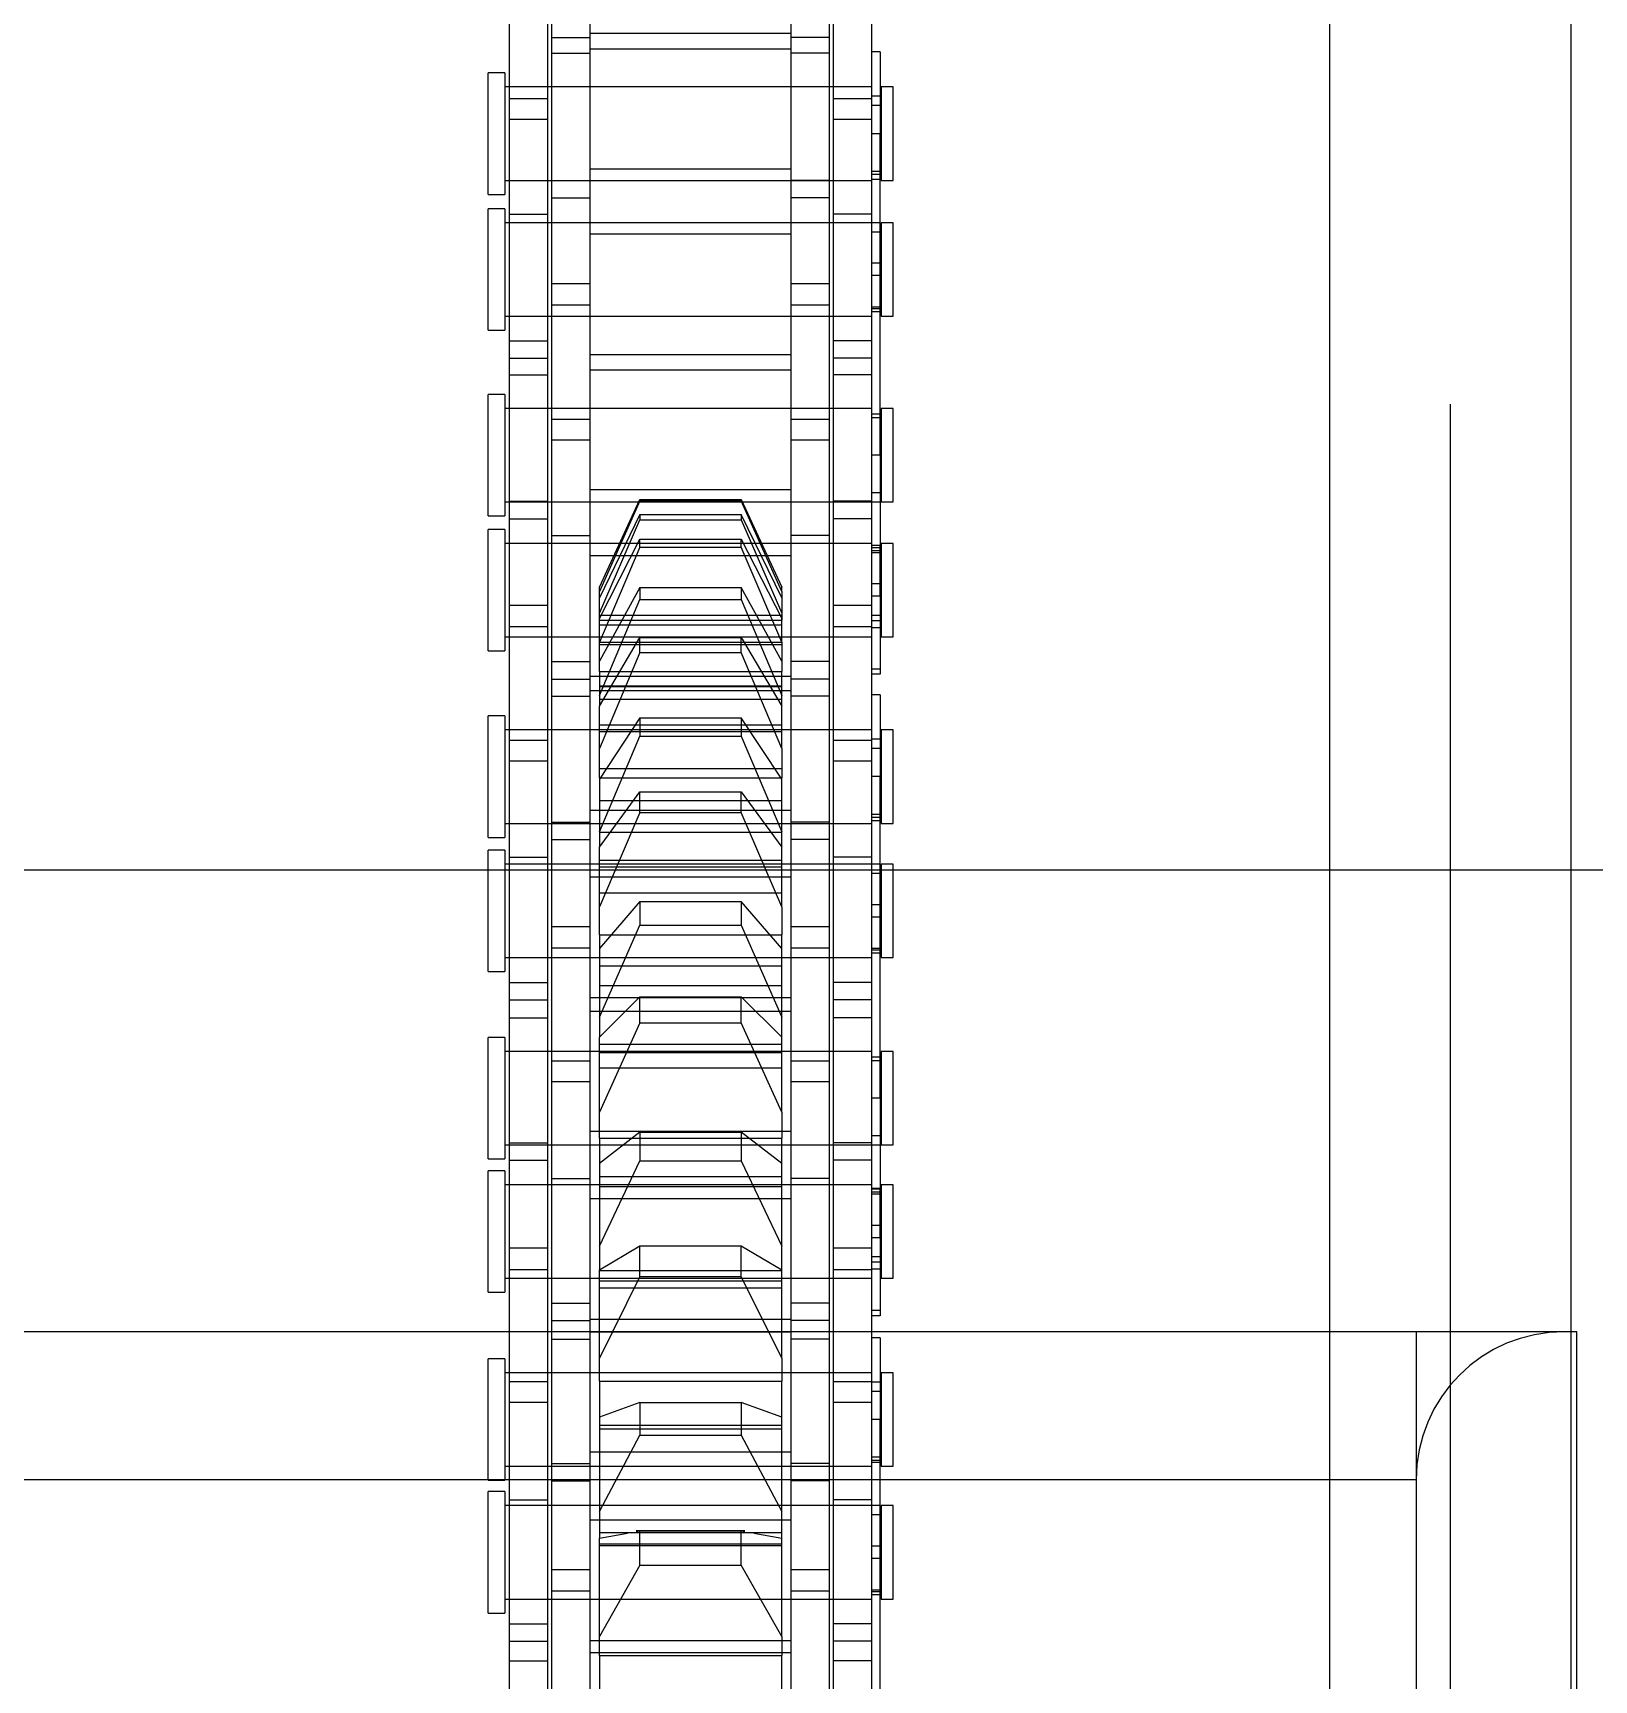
# Model space of a CAD drawing. Header units: metres. Extents: x 0 to 63075, y 0 to 44550.
# Drawn here: x 14186.2 to 14247.8, y 24669.8 to 24734.8 of the extents above; entities that cross this region are included whole.
import ezdxf

# ---------------------------------------------------------------- set-up
doc = ezdxf.new("R2010")
doc.units = ezdxf.units.M
doc.header["$LTSCALE"] = 75
doc.linetypes.add('HIDDEN2', pattern=[4.7625, 3.175, -1.5875])
for name, color, linetype in [('SDM', 7, 'Continuous'), ('SL4', 4, 'Continuous'), ('ST1', 7, 'HIDDEN2')]:
    doc.layers.add(name, color=color, linetype=linetype)

# ---------------------------------------------------------------- blocks, each defined once
blk = doc.blocks.new('A$Ca53c419a')
at = {"layer": 'SL4'}
for p, q in [((215, 215.76), (1004.763, 215.76)), ((1004.763, 206.235), (54.76, 206.235))]:
    blk.add_line(p, q, dxfattribs=at)
at = {"layer": 'ST1'}
for p, q in [((247.9, 212.35), (247.9, 489.65)), ((253.75, 206), (253.75, 281.235)), ((272, 281.235), (272, 167.135)), ((242.635, 249), (247.432, 249)), ((242.635, 249), (242.635, 248.341)), ((247.432, 248.341), (247.432, 249)), ((247.879, 249), (252.676, 249)), ((247.879, 249), (247.879, 248.341)), ((252.676, 248.341), (252.676, 249)), ((255.305, 249), (260.102, 249)), ((255.305, 249), (255.305, 248.341)), ((260.102, 248.341), (260.102, 249)), ((260.579, 249), (265.376, 249)), ((260.579, 249), (260.579, 248.341)), ((265.376, 248.341), (265.376, 249)), ((267.975, 249), (272.772, 249)), ((267.975, 249), (267.975, 248.341)), ((272.772, 248.341), (272.772, 249)), ((273.279, 249), (278.076, 249)), ((273.279, 249), (273.279, 248.341)), ((278.076, 248.341), (278.076, 249)), ((280.645, 249), (285.442, 249)), ((280.645, 249), (280.645, 248.341)), ((285.442, 248.341), (285.442, 249)), ((285.979, 249), (290.776, 249)), ((285.979, 249), (285.979, 248.341)), ((290.776, 248.341), (290.776, 249)), ((293.315, 249), (298.112, 249)), ((293.315, 249), (293.315, 248.341)), ((298.112, 248.341), (298.112, 249)), ((298.679, 249), (303.476, 249)), ((298.679, 249), (298.679, 248.341)), ((303.476, 248.341), (303.476, 249)), ((231.657, 248.157), (240.752, 248.157)), ((240.752, 248.157), (240.752, 246.637)), ((240.752, 248.157), (247.102, 248.157)), ((241.523, 248.157), (241.523, 246.637)), ((242.209, 248.157), (242.209, 246.637)), ((247.432, 248.341), (242.635, 248.341)), ((243.189, 248.341), (243.189, 233.843)), ((243.189, 248.157), (243.189, 246.637)), ((246.879, 233.843), (246.879, 248.341)), ((246.879, 246.637), (246.879, 248.157)), ((247.102, 248.157), (247.102, 246.637)), ((247.102, 248.157), (256.197, 248.157)), ((252.676, 248.341), (247.879, 248.341)), ((248.432, 248.341), (248.432, 233.843)), ((248.432, 248.157), (248.432, 246.637)), ((250.954, 246.637), (250.954, 248.157)), ((251.784, 248.157), (251.784, 246.637)), ((252.122, 233.843), (252.122, 248.341)), ((252.122, 246.637), (252.122, 248.157)), ((260.102, 248.341), (255.305, 248.341)), ((255.859, 248.341), (255.859, 233.843)), ((255.859, 248.157), (255.859, 246.637)), ((256.197, 248.157), (257.057, 248.157)), ((256.197, 246.637), (256.197, 248.157)), ((257.057, 248.157), (266.152, 248.157)), ((257.057, 248.157), (257.057, 246.637)), ((259.549, 233.843), (259.549, 248.341)), ((259.549, 246.637), (259.549, 248.157)), ((260.528, 248.157), (260.528, 246.637)), ((265.376, 248.341), (260.579, 248.341)), ((261.132, 248.341), (261.132, 233.843)), ((261.132, 248.157), (261.132, 246.637)), ((261.214, 248.157), (261.214, 246.637)), ((264.822, 233.843), (264.822, 248.341)), ((264.822, 246.637), (264.822, 248.157)), ((266.152, 248.157), (266.152, 246.637)), ((266.152, 248.157), (272.502, 248.157)), ((266.863, 248.157), (266.863, 246.637)), ((267.549, 248.157), (267.549, 246.637)), ((272.772, 248.341), (267.975, 248.341)), ((268.529, 248.341), (268.529, 233.843)), ((268.529, 248.157), (268.529, 246.637)), ((272.219, 233.843), (272.219, 248.341)), ((272.219, 246.637), (272.219, 248.157)), ((272.502, 248.157), (272.502, 246.637)), ((272.502, 248.157), (281.597, 248.157)), ((278.076, 248.341), (273.279, 248.341)), ((273.832, 248.341), (273.832, 233.843)), ((273.832, 248.157), (273.832, 246.637)), ((276.294, 246.637), (276.294, 248.157)), ((277.124, 248.157), (277.124, 246.637)), ((277.522, 233.843), (277.522, 248.341)), ((277.522, 246.637), (277.522, 248.157)), ((285.442, 248.341), (280.645, 248.341)), ((281.199, 248.341), (281.199, 233.843)), ((281.199, 248.157), (281.199, 246.637)), ((281.597, 248.157), (282.457, 248.157)), ((281.597, 246.637), (281.597, 248.157)), ((282.457, 248.157), (291.552, 248.157)), ((282.457, 248.157), (282.457, 246.637)), ((284.889, 233.843), (284.889, 248.341)), ((284.889, 246.637), (284.889, 248.157)), ((285.868, 248.157), (285.868, 246.637)), ((290.776, 248.341), (285.979, 248.341)), ((286.532, 248.341), (286.532, 233.843)), ((286.532, 248.157), (286.532, 246.637)), ((286.554, 248.157), (286.554, 246.637)), ((290.222, 233.843), (290.222, 248.341)), ((290.222, 246.637), (290.222, 248.157)), ((291.552, 248.157), (291.552, 246.637)), ((291.552, 248.157), (297.902, 248.157)), ((292.203, 248.157), (292.203, 246.637)), ((292.889, 248.157), (292.889, 246.637)), ((298.112, 248.341), (293.315, 248.341)), ((293.869, 248.341), (293.869, 233.843)), ((293.869, 248.157), (293.869, 246.637)), ((297.559, 233.843), (297.559, 248.341)), ((297.559, 246.637), (297.559, 248.157)), ((297.902, 248.157), (297.902, 246.637)), ((297.902, 248.157), (306.997, 248.157)), ((303.476, 248.341), (298.679, 248.341)), ((299.232, 248.341), (299.232, 233.843)), ((299.232, 248.157), (299.232, 246.637)), ((301.634, 246.637), (301.634, 248.157)), ((302.464, 248.157), (302.464, 246.637)), ((302.922, 233.843), (302.922, 248.341)), ((302.922, 246.637), (302.922, 248.157)), ((231.657, 246.637), (240.752, 246.637)), ((240.752, 246.637), (247.102, 246.637)), ((247.102, 246.637), (256.197, 246.637)), ((256.197, 246.637), (257.057, 246.637)), ((257.057, 246.637), (266.152, 246.637)), ((266.152, 246.637), (272.502, 246.637)), ((272.502, 246.637), (281.597, 246.637)), ((281.597, 246.637), (282.457, 246.637)), ((282.457, 246.637), (291.552, 246.637)), ((291.552, 246.637), (297.902, 246.637)), ((297.902, 246.637), (306.997, 246.637)), ((234.402, 246.485), (243.497, 246.485)), ((243.189, 246.485), (243.189, 244.965)), ((243.497, 246.485), (244.357, 246.485)), ((243.497, 244.965), (243.497, 246.485)), ((244.357, 246.485), (253.452, 246.485)), ((244.357, 246.485), (244.357, 244.965)), ((246.879, 244.965), (246.879, 246.485)), ((247.858, 246.485), (247.858, 244.965)), ((248.432, 246.485), (248.432, 244.965)), ((248.544, 246.485), (248.544, 244.965)), ((252.122, 244.965), (252.122, 246.485)), ((253.452, 246.485), (253.452, 244.965)), ((253.452, 246.485), (259.802, 246.485)), ((254.193, 246.485), (254.193, 244.965)), ((254.879, 246.485), (254.879, 244.965)), ((255.859, 246.485), (255.859, 244.965)), ((259.549, 244.965), (259.549, 246.485)), ((259.802, 246.485), (259.802, 244.965)), ((259.802, 246.485), (268.897, 246.485)), ((261.132, 246.485), (261.132, 244.965)), ((263.624, 244.965), (263.624, 246.485)), ((264.454, 246.485), (264.454, 244.965)), ((264.822, 244.965), (264.822, 246.485)), ((268.529, 246.485), (268.529, 244.965)), ((268.897, 246.485), (269.757, 246.485)), ((268.897, 244.965), (268.897, 246.485)), ((269.757, 246.485), (278.852, 246.485)), ((269.757, 246.485), (269.757, 244.965)), ((272.219, 244.965), (272.219, 246.485)), ((273.198, 246.485), (273.198, 244.965)), ((273.832, 246.485), (273.832, 244.965)), ((273.884, 246.485), (273.884, 244.965)), ((277.522, 244.965), (277.522, 246.485)), ((278.852, 246.485), (278.852, 244.965)), ((278.852, 246.485), (285.202, 246.485)), ((279.533, 246.485), (279.533, 244.965)), ((280.219, 246.485), (280.219, 244.965)), ((281.199, 246.485), (281.199, 244.965)), ((284.889, 244.965), (284.889, 246.485)), ((285.202, 246.485), (285.202, 244.965)), ((285.202, 246.485), (294.297, 246.485)), ((286.532, 246.485), (286.532, 244.965)), ((288.964, 244.965), (288.964, 246.485)), ((289.794, 246.485), (289.794, 244.965)), ((290.222, 244.965), (290.222, 246.485)), ((293.869, 246.485), (293.869, 244.965)), ((294.297, 246.485), (295.157, 246.485)), ((294.297, 244.965), (294.297, 246.485)), ((295.157, 246.485), (304.252, 246.485)), ((295.157, 246.485), (295.157, 244.965)), ((297.559, 244.965), (297.559, 246.485)), ((298.538, 246.485), (298.538, 244.965)), ((299.224, 246.485), (299.224, 244.965)), ((299.232, 246.485), (299.232, 244.965)), ((302.922, 244.965), (302.922, 246.485)), ((304.252, 246.485), (304.252, 244.965)), ((304.252, 246.485), (310.602, 246.485)), ((304.873, 246.485), (304.873, 244.965)), ((234.402, 244.965), (243.497, 244.965)), ((241.074, 244.965), (241.074, 237.035)), ((241.537, 237.035), (241.537, 244.965)), ((243.189, 244.965), (243.189, 237.035)), ((243.497, 244.965), (244.357, 244.965)), ((244.357, 244.965), (253.452, 244.965)), ((246.317, 244.965), (246.317, 237.035)), ((246.879, 237.035), (246.879, 244.965)), ((248.432, 244.965), (248.432, 237.035)), ((248.994, 237.035), (248.994, 244.965)), ((252.122, 237.035), (252.122, 244.965)), ((253.452, 244.965), (259.802, 244.965)), ((253.744, 244.965), (253.744, 237.035)), ((254.237, 237.035), (254.237, 244.965)), ((255.859, 244.965), (255.859, 237.035)), ((259.017, 244.965), (259.017, 237.035)), ((259.549, 237.035), (259.549, 244.965)), ((259.802, 244.965), (268.897, 244.965)), ((261.132, 244.965), (261.132, 237.035)), ((261.664, 237.035), (261.664, 244.965)), ((264.822, 237.035), (264.822, 244.965)), ((266.414, 244.965), (266.414, 237.035)), ((266.937, 237.035), (266.937, 244.965)), ((268.529, 244.965), (268.529, 237.035)), ((268.897, 244.965), (269.757, 244.965)), ((269.757, 244.965), (278.852, 244.965)), ((271.717, 244.965), (271.717, 237.035)), ((272.219, 237.035), (272.219, 244.965)), ((273.832, 244.965), (273.832, 237.035)), ((274.334, 237.035), (274.334, 244.965)), ((277.522, 237.035), (277.522, 244.965)), ((278.852, 244.965), (285.202, 244.965)), ((279.084, 244.965), (279.084, 237.035)), ((279.637, 237.035), (279.637, 244.965)), ((281.199, 244.965), (281.199, 237.035)), ((284.417, 244.965), (284.417, 237.035)), ((284.889, 237.035), (284.889, 244.965)), ((285.202, 244.965), (294.297, 244.965)), ((286.532, 244.965), (286.532, 237.035)), ((287.004, 237.035), (287.004, 244.965)), ((290.222, 237.035), (290.222, 244.965)), ((291.754, 244.965), (291.754, 237.035)), ((292.337, 237.035), (292.337, 244.965)), ((293.869, 244.965), (293.869, 237.035)), ((294.297, 244.965), (295.157, 244.965)), ((295.157, 244.965), (304.252, 244.965)), ((297.117, 244.965), (297.117, 237.035)), ((297.559, 237.035), (297.559, 244.965)), ((299.232, 244.965), (299.232, 237.035)), ((299.674, 237.035), (299.674, 244.965)), ((302.922, 237.035), (302.922, 244.965)), ((304.252, 244.965), (310.602, 244.965)), ((304.424, 244.965), (304.424, 237.035)), ((305.037, 237.035), (305.037, 244.965)), ((240.952, 244.6), (233.95, 244.6)), ((240.952, 244.6), (240.952, 237.4)), ((240.952, 244.6), (241.713, 244.6)), ((244.53, 243), (241.713, 244.6)), ((241.713, 244.6), (245.595, 244.6)), ((245.297, 244.6), (245.297, 237.4)), ((245.372, 244.6), (245.372, 237.4)), ((245.595, 244.6), (245.791, 243.49)), ((251.801, 244.6), (245.595, 244.6)), ((245.821, 244.6), (245.821, 237.4)), ((246.648, 244.6), (249.656, 243)), ((249.911, 244.6), (249.911, 237.4)), ((250.059, 244.6), (250.059, 237.4)), ((250.948, 243), (250.37, 244.6)), ((251.801, 244.6), (251.801, 237.4)), ((251.801, 244.6), (252.706, 244.6)), ((255.933, 243), (252.706, 244.6)), ((252.706, 244.6), (256.187, 244.6)), ((255.489, 244.6), (255.489, 237.4)), ((255.765, 244.6), (255.765, 237.4)), ((261.395, 244.6), (256.163, 244.6)), ((256.163, 244.6), (256.163, 237.4)), ((256.187, 244.6), (257.142, 243)), ((257.122, 244.6), (260.496, 243)), ((259.485, 244.6), (259.485, 237.4)), ((259.886, 244.6), (259.886, 237.4)), ((261.632, 243), (260.392, 244.6)), ((261.395, 244.6), (261.395, 237.4)), ((261.395, 244.6), (262.416, 244.6)), ((265.949, 243), (262.416, 244.6)), ((262.416, 244.6), (265.383, 244.6)), ((264.179, 244.6), (264.179, 237.4)), ((264.775, 244.6), (264.775, 237.4)), ((265.11, 244.6), (265.11, 237.4)), ((265.383, 244.6), (266.979, 243)), ((269.426, 244.6), (265.383, 244.6)), ((266.17, 244.6), (269.803, 243)), ((267.428, 244.6), (267.428, 237.4)), ((268.199, 244.6), (268.199, 237.4)), ((270.744, 243), (268.883, 244.6)), ((269.426, 244.6), (269.426, 237.4)), ((269.426, 244.6), (270.529, 244.6)), ((274.256, 243), (270.529, 244.6)), ((270.529, 244.6), (272.888, 244.6)), ((271.087, 244.6), (271.087, 237.4)), ((272.113, 244.6), (272.113, 237.4)), ((272.375, 244.6), (272.375, 237.4)), ((272.888, 244.6), (275.075, 243)), ((275.636, 244.6), (272.888, 244.6)), ((273.486, 244.6), (273.486, 237.4)), ((273.502, 244.6), (277.276, 243)), ((274.731, 244.6), (274.731, 237.4)), ((277.994, 243), (275.571, 244.6)), ((275.636, 244.6), (275.636, 237.4)), ((275.636, 244.6), (276.786, 244.6)), ((275.993, 244.6), (275.993, 237.4)), ((280.586, 243), (276.786, 244.6)), ((276.786, 244.6), (278.461, 244.6)), ((277.464, 244.6), (277.464, 237.4)), ((277.544, 244.6), (277.544, 237.4)), ((277.723, 244.6), (277.723, 237.4)), ((278.461, 244.6), (281.167, 243)), ((279.826, 244.6), (278.461, 244.6)), ((278.737, 244.6), (278.737, 237.4)), ((278.881, 244.6), (282.675, 243)), ((279.233, 244.6), (279.233, 237.4)), ((279.27, 244.6), (279.27, 237.4)), ((279.826, 244.6), (279.826, 237.4)), ((279.826, 244.6), (280.984, 244.6)), ((283.147, 243), (280.24, 244.6)), ((280.893, 244.6), (280.893, 237.4)), ((284.736, 243), (280.984, 244.6)), ((280.984, 244.6), (281.922, 244.6)), ((280.984, 244.6), (280.984, 237.4)), ((281.672, 244.6), (281.672, 237.4)), ((281.859, 244.6), (281.859, 237.4)), ((281.859, 244.6), (282.991, 244.6)), ((281.922, 244.6), (285.061, 243)), ((282.052, 244.6), (282.052, 237.4)), ((282.135, 244.6), (285.827, 243)), ((286.037, 243), (282.74, 244.6)), ((286.573, 243), (282.991, 244.6)), ((282.991, 244.6), (283.16, 244.6)), ((283.16, 244.6), (286.631, 243)), ((244.53, 243), (244.53, 239)), ((244.53, 243), (245.877, 243)), ((245.852, 243.146), (245.877, 243)), ((245.877, 243), (245.877, 239)), ((245.88, 238.854), (245.88, 243.146)), ((249.656, 243), (249.656, 239)), ((250.948, 243), (249.656, 243)), ((250.948, 243), (250.948, 239)), ((255.933, 243), (255.933, 239)), ((255.933, 243), (257.142, 243)), ((257.142, 243), (257.142, 239)), ((260.496, 243), (260.496, 239)), ((261.632, 243), (260.496, 243)), ((261.632, 243), (261.632, 239)), ((265.949, 243), (265.949, 239)), ((265.949, 243), (266.979, 243)), ((266.979, 243), (266.979, 239)), ((269.803, 243), (269.803, 239)), ((270.744, 243), (269.803, 243)), ((270.744, 243), (270.744, 239)), ((274.256, 243), (274.256, 239)), ((274.256, 243), (275.075, 243)), ((275.075, 243), (275.075, 239)), ((277.994, 243), (277.276, 243)), ((277.276, 243), (277.276, 239)), ((277.994, 243), (277.994, 239)), ((280.586, 243), (280.586, 239)), ((280.586, 243), (281.167, 243)), ((281.167, 243), (281.167, 239)), ((283.147, 243), (282.675, 243)), ((282.675, 243), (282.675, 239)), ((283.147, 243), (283.147, 239)), ((284.736, 243), (284.736, 239)), ((284.736, 243), (285.061, 243)), ((285.061, 243), (285.061, 239)), ((286.037, 243), (285.827, 243)), ((285.827, 243), (285.827, 239)), ((286.037, 243), (286.037, 239)), ((286.573, 243), (286.573, 239)), ((286.573, 243), (286.631, 243)), ((286.631, 243), (286.631, 239)), ((241.713, 237.4), (244.53, 239)), ((244.53, 239), (245.877, 239)), ((245.877, 239), (245.852, 238.854)), ((249.656, 239), (246.648, 237.4)), ((250.948, 239), (249.656, 239)), ((250.37, 237.4), (250.948, 239)), ((252.706, 237.4), (255.933, 239)), ((255.933, 239), (257.142, 239)), ((257.142, 239), (256.187, 237.4)), ((260.496, 239), (257.122, 237.4)), ((260.392, 237.4), (261.632, 239)), ((261.632, 239), (260.496, 239)), ((262.416, 237.4), (265.949, 239)), ((266.979, 239), (265.383, 237.4)), ((265.949, 239), (266.979, 239)), ((269.803, 239), (266.17, 237.4)), ((268.883, 237.4), (270.744, 239)), ((270.744, 239), (269.803, 239)), ((270.529, 237.4), (274.256, 239)), ((275.075, 239), (272.888, 237.4)), ((277.276, 239), (273.502, 237.4)), ((274.256, 239), (275.075, 239)), ((275.571, 237.4), (277.994, 239)), ((276.786, 237.4), (280.586, 239)), ((277.994, 239), (277.276, 239)), ((281.167, 239), (278.461, 237.4)), ((282.675, 239), (278.881, 237.4)), ((280.24, 237.4), (283.147, 239)), ((280.586, 239), (281.167, 239)), ((280.984, 237.4), (284.736, 239)), ((285.061, 239), (281.922, 237.4)), ((285.827, 239), (282.135, 237.4)), ((283.147, 239), (282.675, 239)), ((282.74, 237.4), (286.037, 239)), ((282.991, 237.4), (286.573, 239)), ((286.631, 239), (283.16, 237.4)), ((284.736, 239), (285.061, 239)), ((286.037, 239), (285.827, 239)), ((286.573, 239), (286.631, 239)), ((245.791, 238.51), (245.595, 237.4)), ((233.95, 237.4), (240.952, 237.4)), ((234.402, 237.035), (243.497, 237.035)), ((241.713, 237.4), (240.952, 237.4)), ((241.713, 237.4), (245.595, 237.4)), ((243.189, 237.035), (243.189, 235.515)), ((243.497, 237.035), (244.357, 237.035)), ((243.497, 235.515), (243.497, 237.035)), ((244.357, 237.035), (253.452, 237.035)), ((244.357, 237.035), (244.357, 235.515)), ((245.595, 237.4), (251.801, 237.4)), ((246.879, 235.515), (246.879, 237.035)), ((247.858, 235.515), (247.858, 237.035)), ((248.432, 237.035), (248.432, 235.515)), ((248.544, 235.515), (248.544, 237.035)), ((252.706, 237.4), (251.801, 237.4)), ((252.122, 235.515), (252.122, 237.035)), ((252.706, 237.4), (256.187, 237.4)), ((253.452, 235.515), (253.452, 237.035)), ((253.452, 237.035), (259.802, 237.035)), ((254.193, 235.515), (254.193, 237.035)), ((254.879, 235.515), (254.879, 237.035)), ((255.859, 237.035), (255.859, 235.515)), ((256.187, 237.4), (261.395, 237.4)), ((259.549, 235.515), (259.549, 237.035)), ((259.802, 235.515), (259.802, 237.035)), ((259.802, 237.035), (268.897, 237.035)), ((261.132, 237.035), (261.132, 235.515)), ((262.416, 237.4), (261.395, 237.4)), ((262.416, 237.4), (265.383, 237.4)), ((263.624, 235.515), (263.624, 237.035)), ((264.454, 237.035), (264.454, 235.515)), ((264.822, 235.515), (264.822, 237.035)), ((265.383, 237.4), (269.426, 237.4)), ((268.529, 237.035), (268.529, 235.515)), ((268.897, 237.035), (269.757, 237.035)), ((268.897, 235.515), (268.897, 237.035)), ((270.529, 237.4), (269.426, 237.4)), ((269.757, 237.035), (278.852, 237.035)), ((269.757, 237.035), (269.757, 235.515)), ((270.529, 237.4), (272.888, 237.4)), ((272.219, 235.515), (272.219, 237.035)), ((272.888, 237.4), (275.636, 237.4)), ((273.198, 235.515), (273.198, 237.035)), ((273.832, 237.035), (273.832, 235.515)), ((273.884, 235.515), (273.884, 237.035)), ((276.786, 237.4), (275.636, 237.4)), ((276.786, 237.4), (278.461, 237.4)), ((277.522, 235.515), (277.522, 237.035)), ((278.461, 237.4), (279.826, 237.4)), ((278.852, 235.515), (278.852, 237.035)), ((278.852, 237.035), (285.202, 237.035)), ((279.533, 235.515), (279.533, 237.035)), ((280.984, 237.4), (279.826, 237.4)), ((280.219, 235.515), (280.219, 237.035)), ((280.984, 237.4), (281.922, 237.4)), ((281.199, 237.035), (281.199, 235.515)), ((282.991, 237.4), (281.859, 237.4)), ((282.991, 237.4), (283.16, 237.4)), ((284.889, 235.515), (284.889, 237.035)), ((285.202, 235.515), (285.202, 237.035)), ((285.202, 237.035), (294.297, 237.035)), ((286.532, 237.035), (286.532, 235.515)), ((288.964, 235.515), (288.964, 237.035)), ((289.794, 237.035), (289.794, 235.515)), ((290.222, 235.515), (290.222, 237.035)), ((293.869, 237.035), (293.869, 235.515)), ((294.297, 237.035), (295.157, 237.035)), ((294.297, 235.515), (294.297, 237.035)), ((295.157, 237.035), (304.252, 237.035)), ((295.157, 237.035), (295.157, 235.515)), ((297.559, 235.515), (297.559, 237.035)), ((298.538, 235.515), (298.538, 237.035)), ((299.224, 235.515), (299.224, 237.035)), ((299.232, 237.035), (299.232, 235.515)), ((302.922, 235.515), (302.922, 237.035)), ((304.252, 235.515), (304.252, 237.035)), ((304.252, 237.035), (310.602, 237.035)), ((304.873, 235.515), (304.873, 237.035)), ((231.657, 235.363), (240.752, 235.363)), ((234.402, 235.515), (243.497, 235.515)), ((240.752, 233.843), (240.752, 235.363)), ((240.752, 235.363), (247.102, 235.363)), ((241.523, 233.843), (241.523, 235.363)), ((242.209, 233.843), (242.209, 235.363)), ((243.189, 235.363), (243.189, 233.843)), ((243.497, 235.515), (244.357, 235.515)), ((244.357, 235.515), (253.452, 235.515)), ((246.879, 233.511), (246.879, 235.363)), ((247.102, 233.843), (247.102, 235.363)), ((247.102, 235.363), (256.197, 235.363)), ((248.432, 235.363), (248.432, 233.843)), ((250.954, 233.843), (250.954, 235.363)), ((251.784, 235.363), (251.784, 233.843)), ((252.122, 233.843), (252.122, 235.363)), ((253.452, 235.515), (259.802, 235.515)), ((255.859, 235.363), (255.859, 233.843)), ((256.197, 235.363), (257.057, 235.363)), ((256.197, 233.843), (256.197, 235.363)), ((257.057, 235.363), (266.152, 235.363)), ((257.057, 235.363), (257.057, 233.843)), ((259.549, 233.843), (259.549, 235.363)), ((259.802, 235.515), (268.897, 235.515)), ((260.528, 233.843), (260.528, 235.363)), ((261.132, 235.363), (261.132, 233.511)), ((261.214, 233.843), (261.214, 235.363)), ((264.822, 233.843), (264.822, 235.363)), ((266.152, 233.843), (266.152, 235.363)), ((266.152, 235.363), (272.502, 235.363)), ((266.863, 233.843), (266.863, 235.363)), ((267.549, 233.843), (267.549, 235.363)), ((268.529, 235.363), (268.529, 233.843)), ((268.897, 235.515), (269.757, 235.515)), ((269.757, 235.515), (278.852, 235.515)), ((272.219, 233.511), (272.219, 235.363)), ((272.502, 233.843), (272.502, 235.363)), ((272.502, 235.363), (281.597, 235.363)), ((273.832, 235.363), (273.832, 233.843)), ((276.294, 233.843), (276.294, 235.363)), ((277.124, 235.363), (277.124, 233.843)), ((277.522, 233.843), (277.522, 235.363)), ((278.852, 235.515), (285.202, 235.515)), ((281.199, 235.363), (281.199, 233.843)), ((281.597, 235.363), (282.457, 235.363)), ((281.597, 233.843), (281.597, 235.363)), ((282.457, 235.363), (291.552, 235.363)), ((282.457, 235.363), (282.457, 233.843)), ((284.889, 233.843), (284.889, 235.363)), ((285.202, 235.515), (294.297, 235.515)), ((285.868, 233.843), (285.868, 235.363)), ((286.532, 235.363), (286.532, 233.511)), ((286.554, 233.843), (286.554, 235.363)), ((290.222, 233.843), (290.222, 235.363)), ((291.552, 233.843), (291.552, 235.363)), ((291.552, 235.363), (297.902, 235.363)), ((292.203, 233.843), (292.203, 235.363)), ((292.889, 233.843), (292.889, 235.363)), ((293.869, 235.363), (293.869, 233.843)), ((294.297, 235.515), (295.157, 235.515)), ((295.157, 235.515), (304.252, 235.515)), ((297.559, 233.511), (297.559, 235.363)), ((297.902, 233.843), (297.902, 235.363)), ((297.902, 235.363), (306.997, 235.363)), ((299.232, 235.363), (299.232, 233.843)), ((301.634, 233.843), (301.634, 235.363)), ((302.464, 235.363), (302.464, 233.843)), ((302.922, 233.843), (302.922, 235.363)), ((304.252, 235.515), (310.602, 235.515)), ((231.657, 233.843), (240.752, 233.843)), ((240.752, 233.843), (247.102, 233.843)), ((243.358, 233.511), (243.358, 233.843)), ((243.479, 233.511), (243.479, 233.843)), ((243.558, 233.843), (243.558, 233.474)), ((244.79, 233.511), (244.79, 233.843)), ((245.278, 233.511), (245.278, 233.843)), ((246.51, 233.474), (246.51, 233.843)), ((247.102, 233.843), (256.197, 233.843)), ((248.586, 233.511), (248.586, 233.843)), ((248.658, 233.511), (248.658, 233.843)), ((248.801, 233.843), (248.801, 233.474)), ((250.277, 233.511), (250.277, 233.843)), ((251.384, 233.511), (251.384, 233.843)), ((251.753, 233.474), (251.753, 233.843)), ((253.508, 233.511), (253.508, 233.843)), ((254.379, 233.511), (254.379, 233.843)), ((254.582, 233.511), (254.582, 233.843)), ((256.197, 233.843), (257.057, 233.843)), ((256.228, 233.843), (256.228, 233.474)), ((256.498, 233.511), (256.498, 233.843)), ((256.701, 233.511), (256.701, 233.843)), ((257.057, 233.843), (266.152, 233.843)), ((257.46, 233.511), (257.46, 233.843)), ((257.948, 233.511), (257.948, 233.843)), ((259.18, 233.474), (259.18, 233.843)), ((259.258, 233.511), (259.258, 233.843)), ((259.38, 233.511), (259.38, 233.843)), ((259.425, 233.843), (259.425, 233.511)), ((261.501, 233.843), (261.501, 233.474)), ((262.977, 233.511), (262.977, 233.843)), ((264.453, 233.474), (264.453, 233.843)), ((264.596, 233.511), (264.596, 233.843)), ((266.152, 233.843), (272.502, 233.843)), ((268.698, 233.511), (268.698, 233.843)), ((268.819, 233.511), (268.819, 233.843)), ((268.898, 233.843), (268.898, 233.474)), ((270.13, 233.511), (270.13, 233.843)), ((270.618, 233.511), (270.618, 233.843)), ((271.85, 233.474), (271.85, 233.843)), ((272.502, 233.843), (281.597, 233.843)), ((273.926, 233.511), (273.926, 233.843)), ((274.058, 233.511), (274.058, 233.843)), ((274.201, 233.843), (274.201, 233.474)), ((275.677, 233.511), (275.677, 233.843)), ((276.784, 233.511), (276.784, 233.843)), ((277.153, 233.474), (277.153, 233.843)), ((278.908, 233.511), (278.908, 233.843)), ((279.719, 233.511), (279.719, 233.843)), ((279.922, 233.511), (279.922, 233.843)), ((281.568, 233.843), (281.568, 233.474)), ((281.597, 233.843), (282.457, 233.843)), ((281.838, 233.511), (281.838, 233.843)), ((282.041, 233.511), (282.041, 233.843)), ((282.457, 233.843), (291.552, 233.843)), ((282.8, 233.511), (282.8, 233.843)), ((283.288, 233.511), (283.288, 233.843)), ((284.52, 233.474), (284.52, 233.843)), ((284.598, 233.511), (284.598, 233.843)), ((284.72, 233.511), (284.72, 233.843)), ((284.825, 233.843), (284.825, 233.511)), ((286.901, 233.843), (286.901, 233.474)), ((288.377, 233.511), (288.377, 233.843)), ((289.853, 233.474), (289.853, 233.843)), ((289.996, 233.511), (289.996, 233.843)), ((291.552, 233.843), (297.902, 233.843)), ((294.038, 233.511), (294.038, 233.843)), ((294.159, 233.511), (294.159, 233.843)), ((294.238, 233.843), (294.238, 233.474)), ((295.47, 233.511), (295.47, 233.843)), ((295.958, 233.511), (295.958, 233.843)), ((297.19, 233.474), (297.19, 233.843)), ((297.902, 233.843), (306.997, 233.843)), ((299.266, 233.511), (299.266, 233.843)), ((299.458, 233.511), (299.458, 233.843)), ((299.601, 233.843), (299.601, 233.474)), ((301.077, 233.511), (301.077, 233.843)), ((302.184, 233.511), (302.184, 233.843)), ((302.553, 233.474), (302.553, 233.843)), ((304.308, 233.511), (304.308, 233.843)), ((237.577, 233.511), (250.277, 233.511)), ((246.879, 233.474), (243.189, 233.474)), ((243.189, 233.474), (243.189, 233)), ((243.189, 233), (246.879, 233)), ((246.879, 233), (246.879, 233.474)), ((252.122, 233.474), (248.432, 233.474)), ((248.432, 233.474), (248.432, 233)), ((248.432, 233), (252.122, 233)), ((253.508, 233.511), (250.277, 233.511)), ((252.122, 233), (252.122, 233.474)), ((257.46, 233.511), (254.379, 233.511)), ((259.549, 233.474), (255.859, 233.474)), ((255.859, 233.474), (255.859, 233)), ((255.859, 233), (259.549, 233)), ((257.46, 233.511), (259.425, 233.511)), ((262.977, 233.511), (259.425, 233.511)), ((259.549, 233), (259.549, 233.474)), ((264.822, 233.474), (261.132, 233.474)), ((261.132, 233.474), (261.132, 233)), ((261.132, 233), (264.822, 233)), ((262.977, 233.511), (275.677, 233.511)), ((264.822, 233), (264.822, 233.474)), ((272.219, 233.474), (268.529, 233.474)), ((268.529, 233.474), (268.529, 233)), ((268.529, 233), (272.219, 233)), ((272.219, 233), (272.219, 233.474)), ((277.522, 233.474), (273.832, 233.474)), ((273.832, 233.474), (273.832, 233)), ((273.832, 233), (277.522, 233)), ((278.908, 233.511), (275.677, 233.511)), ((277.522, 233), (277.522, 233.474)), ((282.8, 233.511), (279.719, 233.511)), ((284.889, 233.474), (281.199, 233.474)), ((281.199, 233.474), (281.199, 233)), ((281.199, 233), (284.889, 233)), ((282.8, 233.511), (284.825, 233.511)), ((288.377, 233.511), (284.825, 233.511)), ((284.889, 233), (284.889, 233.474)), ((290.222, 233.474), (286.532, 233.474)), ((286.532, 233.474), (286.532, 233)), ((286.532, 233), (290.222, 233)), ((288.377, 233.511), (301.077, 233.511)), ((290.222, 233), (290.222, 233.474)), ((297.559, 233.474), (293.869, 233.474)), ((293.869, 233.474), (293.869, 233)), ((293.869, 233), (297.559, 233)), ((297.559, 233), (297.559, 233.474)), ((302.922, 233.474), (299.232, 233.474)), ((299.232, 233.474), (299.232, 233)), ((299.232, 233), (302.922, 233)), ((304.308, 233.511), (301.077, 233.511)), ((302.922, 233), (302.922, 233.474)), ((215, 215.76), (1004.763, 215.76)), ((247.9, 212.35), (202.45, 212.35)), ((253.75, 212.35), (247.9, 212.35)), ((1004.763, 210.997), (4.763, 210.997)), ((190.25, 206), (253.75, 206))]:
    blk.add_line(p, q, dxfattribs=at)
blk.add_arc((247.9, 206.5), 5.85, 0, 90, dxfattribs=at)

msp = doc.modelspace()

# ---------------------------------------------------------------- block references
at = {"layer": 'SDM', "rotation": 90}
msp.add_blockref('A$Ca53c419a', (14453.134, 24429.769), dxfattribs=at)

doc.saveas('drawing.dxf')
